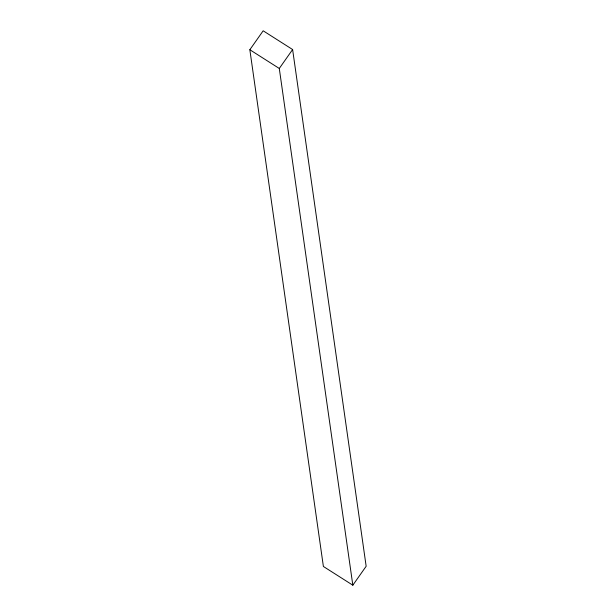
<?xml version="1.0" encoding="UTF-8"?>
<svg xmlns="http://www.w3.org/2000/svg" width="616" height="616" viewBox="0 0 616 616"><rect width="100%" height="100%" fill="white"/><g stroke="black" fill="none" stroke-linecap="round" stroke-linejoin="round"><path stroke-width="0.92" d="M249.842 49.734L263.171 30.8L292.615 49.534L366.158 566.266L352.829 585.2L323.385 566.466L249.842 49.734L279.287 68.468L352.829 585.2M279.287 68.468L292.615 49.534"/></g></svg>
